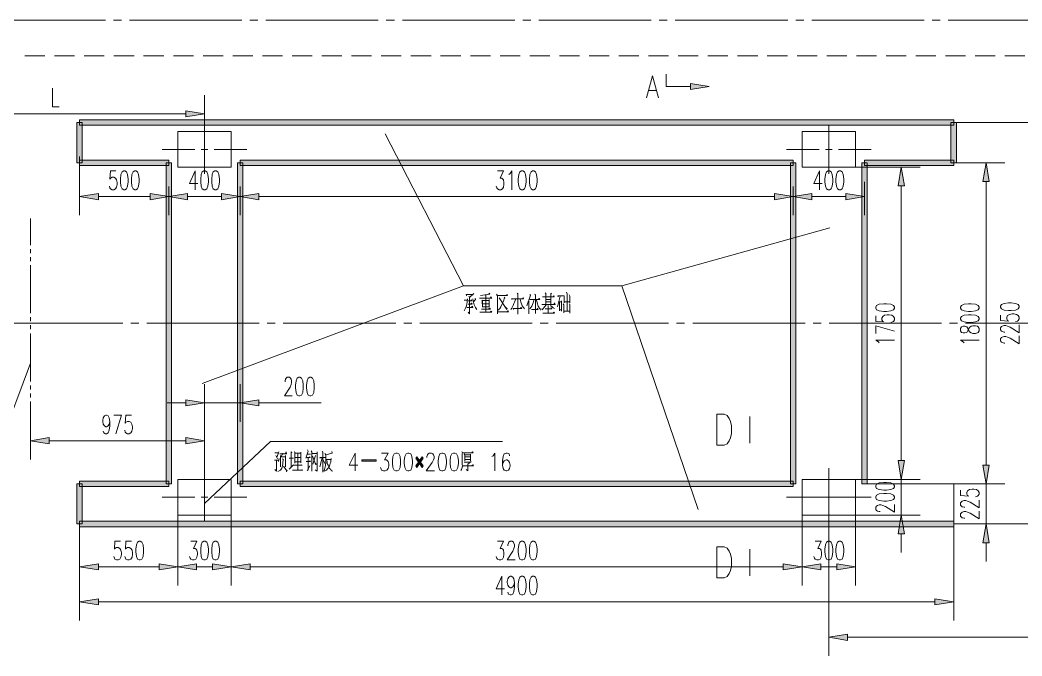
# Model space of a CAD drawing. Header units: millimetres. Extents: x 0 to 414, y 0 to 292.
# Drawn here: x 70.6 to 181.2, y 144.2 to 214.4 of the extents above; entities that cross this region are included whole.
import ezdxf

# ---------------------------------------------------------------- set-up
doc = ezdxf.new("R2010")
doc.units = ezdxf.units.MM

msp = doc.modelspace()

# ---------------------------------------------------------------- hatches: boundary and pattern name
h = msp.add_hatch(color=0)
h.dxf.hatch_style = 2
h.paths.add_polyline_path([(144.617722, 207.394528), (146.685, 207.048806), (144.617722, 206.706611)])
h = msp.add_hatch(color=0)
h.dxf.hatch_style = 2
h.paths.add_polyline_path([(88.892944, 204.37475), (90.960222, 204.032556), (88.892944, 203.686833)])
h = msp.add_hatch(color=0)
h.dxf.hatch_style = 2
h.paths.add_polyline_path([(77.47, 198.631528), (76.880861, 198.631528), (76.880861, 203.062417), (77.47, 203.062417)])
h = msp.add_hatch(color=0)
h.dxf.hatch_style = 2
h.paths.add_polyline_path([(77.173667, 202.766083), (77.173667, 203.35875), (173.679556, 203.35875), (173.679556, 202.766083)])
h = msp.add_hatch(color=0)
h.dxf.hatch_style = 2
h.paths.add_polyline_path([(173.383222, 203.062417), (173.975889, 203.062417), (173.975889, 198.631528), (173.383222, 198.631528)])
h = msp.add_hatch(color=0)
h.dxf.hatch_style = 2
h.paths.add_polyline_path([(77.173667, 198.335194), (77.173667, 198.927861), (87.023222, 198.927861), (87.023222, 198.335194)])
h = msp.add_hatch(color=0)
h.dxf.hatch_style = 2
h.paths.add_polyline_path([(87.319556, 163.180889), (86.726889, 163.180889), (86.726889, 198.631528), (87.319556, 198.631528)])
h = msp.add_hatch(color=0)
h.dxf.hatch_style = 2
h.paths.add_polyline_path([(95.197083, 163.180889), (94.604417, 163.180889), (94.604417, 198.631528), (95.197083, 198.631528)])
h = msp.add_hatch(color=0)
h.dxf.hatch_style = 2
h.paths.add_polyline_path([(94.90075, 198.335194), (94.90075, 198.927861), (155.956, 198.927861), (155.956, 198.335194)])
h = msp.add_hatch(color=0)
h.dxf.hatch_style = 2
h.paths.add_polyline_path([(156.248806, 163.180889), (155.659667, 163.180889), (155.659667, 198.631528), (156.248806, 198.631528)])
h = msp.add_hatch(color=0)
h.dxf.hatch_style = 2
h.paths.add_polyline_path([(164.126333, 163.180889), (163.537194, 163.180889), (163.537194, 198.631528), (164.126333, 198.631528)])
h = msp.add_hatch(color=0)
h.dxf.hatch_style = 2
h.paths.add_polyline_path([(163.833528, 198.335194), (163.833528, 198.927861), (173.679556, 198.927861), (173.679556, 198.335194)])
h = msp.add_hatch(color=0)
h.dxf.hatch_style = 2
h.paths.add_polyline_path([(167.548278, 196.070361), (167.894, 198.137639), (168.239722, 196.070361)])
h = msp.add_hatch(color=0)
h.dxf.hatch_style = 2
h.paths.add_polyline_path([(176.911, 196.56425), (177.253194, 198.631528), (177.598917, 196.56425)])
h = msp.add_hatch(color=0)
h.dxf.hatch_style = 2
h.paths.add_polyline_path([(79.244472, 195.241333), (77.173667, 194.895611), (79.244472, 194.549889)])
h = msp.add_hatch(color=0)
h.dxf.hatch_style = 2
h.paths.add_polyline_path([(84.955944, 195.241333), (87.023222, 194.895611), (84.955944, 194.549889)])
h = msp.add_hatch(color=0)
h.dxf.hatch_style = 2
h.paths.add_polyline_path([(89.0905, 195.241333), (87.023222, 194.895611), (89.0905, 194.549889)])
h = msp.add_hatch(color=0)
h.dxf.hatch_style = 2
h.paths.add_polyline_path([(92.833472, 195.241333), (94.90075, 194.895611), (92.833472, 194.549889)])
h = msp.add_hatch(color=0)
h.dxf.hatch_style = 2
h.paths.add_polyline_path([(96.968028, 195.241333), (94.90075, 194.895611), (96.968028, 194.549889)])
h = msp.add_hatch(color=0)
h.dxf.hatch_style = 2
h.paths.add_polyline_path([(153.885194, 195.241333), (155.956, 194.895611), (153.885194, 194.549889)])
h = msp.add_hatch(color=0)
h.dxf.hatch_style = 2
h.paths.add_polyline_path([(158.023278, 195.241333), (155.956, 194.895611), (158.023278, 194.549889)])
h = msp.add_hatch(color=0)
h.dxf.hatch_style = 2
h.paths.add_polyline_path([(161.762722, 195.241333), (163.833528, 194.895611), (161.762722, 194.549889)])
h = msp.add_hatch(color=0)
h.dxf.hatch_style = 2
h.paths.add_polyline_path([(88.892944, 172.469528), (90.960222, 172.127333), (88.892944, 171.781611)])
h = msp.add_hatch(color=0)
h.dxf.hatch_style = 2
h.paths.add_polyline_path([(96.968028, 172.469528), (94.90075, 172.127333), (96.968028, 171.781611)])
h = msp.add_hatch(color=0)
h.dxf.hatch_style = 2
h.paths.add_polyline_path([(73.825806, 168.289111), (71.758528, 167.943389), (73.825806, 167.601194)])
h = msp.add_hatch(color=0)
h.dxf.hatch_style = 2
h.paths.add_polyline_path([(88.892944, 168.289111), (90.960222, 167.943389), (88.892944, 167.601194)])
h = msp.add_hatch(color=0)
h.dxf.hatch_style = 2
h.paths.add_polyline_path([(114.278833, 165.152917), (114.575167, 165.57625), (114.278833, 165.999583), (114.39525, 166.161861), (114.688056, 165.742056), (114.984389, 166.161861), (115.097278, 165.999583), (114.804472, 165.579778), (115.097278, 165.156444), (114.984389, 164.994167), (114.688056, 165.413972), (114.391722, 164.990639)])
h = msp.add_hatch(color=0)
h.dxf.hatch_style = 2
h.paths.add_polyline_path([(108.316889, 165.83025), (109.911444, 165.83025), (109.911444, 165.685611), (108.316889, 165.685611)])
h = msp.add_hatch(color=0)
h.dxf.hatch_style = 2
h.paths.add_polyline_path([(167.548278, 165.742056), (167.894, 163.67125), (168.239722, 165.742056)])
h = msp.add_hatch(color=0)
h.dxf.hatch_style = 2
h.paths.add_polyline_path([(167.548278, 165.742056), (167.894, 163.67125), (168.239722, 165.742056)])
h = msp.add_hatch(color=0)
h.dxf.hatch_style = 2
h.paths.add_polyline_path([(176.911, 165.248167), (177.253194, 163.180889), (177.598917, 165.248167)])
h = msp.add_hatch(color=0)
h.dxf.hatch_style = 2
h.paths.add_polyline_path([(176.911, 165.248167), (177.253194, 163.180889), (177.598917, 165.248167)])
h = msp.add_hatch(color=0)
h.dxf.hatch_style = 2
h.paths.add_polyline_path([(77.47, 158.75), (76.880861, 158.75), (76.880861, 163.180889), (77.47, 163.180889)])
h = msp.add_hatch(color=0)
h.dxf.hatch_style = 2
h.paths.add_polyline_path([(77.173667, 162.884556), (77.173667, 163.477222), (87.023222, 163.477222), (87.023222, 162.884556)])
h = msp.add_hatch(color=0)
h.dxf.hatch_style = 2
h.paths.add_polyline_path([(94.90075, 162.884556), (94.90075, 163.477222), (155.956, 163.477222), (155.956, 162.884556)])
h = msp.add_hatch(color=0)
h.dxf.hatch_style = 2
h.paths.add_polyline_path([(167.548278, 157.666972), (167.894, 159.73425), (168.239722, 157.666972)])
h = msp.add_hatch(color=0)
h.dxf.hatch_style = 2
h.paths.add_polyline_path([(77.173667, 158.453667), (77.173667, 159.046333), (173.679556, 159.046333), (173.679556, 158.453667)])
h = msp.add_hatch(color=0)
h.dxf.hatch_style = 2
h.paths.add_polyline_path([(176.911, 156.682722), (177.253194, 158.75), (177.598917, 156.682722)])
h = msp.add_hatch(color=0)
h.dxf.hatch_style = 2
h.paths.add_polyline_path([(79.244472, 154.364972), (77.173667, 154.01925), (79.244472, 153.673528)])
h = msp.add_hatch(color=0)
h.dxf.hatch_style = 2
h.paths.add_polyline_path([(85.940194, 154.364972), (88.007472, 154.01925), (85.940194, 153.673528)])
h = msp.add_hatch(color=0)
h.dxf.hatch_style = 2
h.paths.add_polyline_path([(90.07475, 154.364972), (88.007472, 154.01925), (90.07475, 153.673528)])
h = msp.add_hatch(color=0)
h.dxf.hatch_style = 2
h.paths.add_polyline_path([(91.849222, 154.364972), (93.9165, 154.01925), (91.849222, 153.673528)])
h = msp.add_hatch(color=0)
h.dxf.hatch_style = 2
h.paths.add_polyline_path([(95.983778, 154.364972), (93.9165, 154.01925), (95.983778, 153.673528)])
h = msp.add_hatch(color=0)
h.dxf.hatch_style = 2
h.paths.add_polyline_path([(154.869444, 154.364972), (156.94025, 154.01925), (154.869444, 153.673528)])
h = msp.add_hatch(color=0)
h.dxf.hatch_style = 2
h.paths.add_polyline_path([(159.007528, 154.364972), (156.94025, 154.01925), (159.007528, 153.673528)])
h = msp.add_hatch(color=0)
h.dxf.hatch_style = 2
h.paths.add_polyline_path([(160.778472, 154.364972), (162.84575, 154.01925), (160.778472, 153.673528)])
h = msp.add_hatch(color=0)
h.dxf.hatch_style = 2
h.paths.add_polyline_path([(79.244472, 150.498528), (77.173667, 150.156333), (79.244472, 149.810611)])
h = msp.add_hatch(color=0)
h.dxf.hatch_style = 2
h.paths.add_polyline_path([(171.612278, 150.498528), (173.679556, 150.156333), (171.612278, 149.810611)])
h = msp.add_hatch(color=0)
h.dxf.hatch_style = 2
h.paths.add_polyline_path([(161.960278, 146.593278), (159.893, 146.247556), (161.960278, 145.901833)])

# ---------------------------------------------------------------- linework, layer by layer
at = {"color": 0, "lineweight": 0}
for points in [[(67.327639, 214.386583), (80.017056, 214.386583)], [(80.902528, 214.386583), (81.788, 214.386583)], [(82.673472, 214.386583), (95.080667, 214.386583)], [(95.969667, 214.386583), (96.855139, 214.386583)], [(97.740611, 214.386583), (110.147806, 214.386583)], [(111.033278, 214.386583), (111.922278, 214.386583)], [(112.80775, 214.386583), (125.214944, 214.386583)], [(126.100417, 214.386583), (126.989417, 214.386583)], [(127.874889, 214.386583), (140.282083, 214.386583)], [(141.167556, 214.386583), (142.053028, 214.386583)], [(142.942028, 214.386583), (155.349222, 214.386583)], [(156.234694, 214.386583), (157.120167, 214.386583)], [(158.005639, 214.386583), (170.416361, 214.386583)], [(171.301833, 214.386583), (172.187306, 214.386583)], [(173.072778, 214.386583), (185.479972, 214.386583)], [(73.338972, 210.449583), (71.123528, 210.449583)], [(76.619806, 210.449583), (74.404361, 210.449583)], [(79.897111, 210.449583), (77.681667, 210.449583)], [(83.177944, 210.449583), (80.9625, 210.449583)], [(86.45525, 210.449583), (84.239806, 210.449583)], [(89.736083, 210.449583), (87.520639, 210.449583)], [(93.013389, 210.449583), (90.797944, 210.449583)], [(96.294222, 210.449583), (94.078778, 210.449583)], [(99.571528, 210.449583), (97.356083, 210.449583)], [(102.852361, 210.449583), (100.636917, 210.449583)], [(106.133194, 210.449583), (103.914222, 210.449583)], [(109.4105, 210.449583), (107.195056, 210.449583)], [(112.691333, 210.449583), (110.475889, 210.449583)], [(115.968639, 210.449583), (113.753194, 210.449583)], [(119.249472, 210.449583), (117.034028, 210.449583)], [(122.526778, 210.449583), (120.311333, 210.449583)], [(125.807611, 210.449583), (123.592167, 210.449583)], [(129.084917, 210.449583), (126.869472, 210.449583)], [(132.36575, 210.449583), (130.150306, 210.449583)], [(135.643056, 210.449583), (133.427611, 210.449583)], [(138.923889, 210.449583), (136.708444, 210.449583)], [(142.201194, 210.449583), (139.98575, 210.449583)], [(145.482028, 210.449583), (143.266583, 210.449583)], [(148.759333, 210.449583), (146.543889, 210.449583)], [(152.040167, 210.449583), (149.824722, 210.449583)], [(155.321, 210.449583), (153.102028, 210.449583)], [(158.598306, 210.449583), (156.382861, 210.449583)], [(161.879139, 210.449583), (159.663694, 210.449583)], [(165.156444, 210.449583), (162.941, 210.449583)], [(168.437278, 210.449583), (166.221833, 210.449583)], [(171.714583, 210.449583), (169.499139, 210.449583)], [(174.995417, 210.449583), (172.779972, 210.449583)], [(178.272722, 210.449583), (176.057278, 210.449583)], [(181.553556, 210.449583), (179.338111, 210.449583)], [(140.426722, 208.244722), (139.767028, 205.782333)], [(140.426722, 208.244722), (141.082889, 205.782333)], [(141.950722, 207.048806), (141.950722, 208.396417)], [(144.617722, 207.048806), (141.950722, 207.048806)], [(74.189167, 206.858306), (74.189167, 204.791028), (74.919417, 204.791028)], [(90.960222, 202.794306), (90.960222, 206.099833)], [(140.013972, 206.604306), (140.835944, 206.604306)], [(88.892944, 204.032556), (61.517389, 204.032556)], [(90.960222, 197.4215), (90.960222, 202.794306)], [(159.893, 197.4215), (159.893, 202.794306)], [(173.679556, 203.062417), (183.740778, 203.062417)], [(88.007472, 202.078167), (93.9165, 202.078167)], [(88.007472, 198.137639), (88.007472, 202.078167)], [(93.9165, 198.137639), (93.9165, 202.078167)], [(119.552861, 185.035472), (110.920389, 201.817111)], [(156.94025, 202.078167), (162.84575, 202.078167)], [(156.94025, 198.137639), (156.94025, 202.078167)], [(162.84575, 198.137639), (162.84575, 202.078167)], [(77.173667, 199.319444), (77.173667, 192.828333)], [(86.300028, 200.109667), (89.898361, 200.109667)], [(90.607444, 200.109667), (91.316528, 200.109667)], [(92.025611, 200.109667), (95.623944, 200.109667)], [(155.232806, 200.109667), (158.831139, 200.109667)], [(159.540222, 200.109667), (160.249306, 200.109667)], [(160.958389, 200.109667), (164.553194, 200.109667)], [(88.007472, 198.137639), (93.9165, 198.137639)], [(156.94025, 198.137639), (162.84575, 198.137639)], [(162.84575, 198.137639), (169.961278, 198.137639)], [(173.679556, 198.631528), (179.320472, 198.631528)], [(81.18475, 197.721361), (80.577972, 197.721361), (80.518, 196.835889), (80.577972, 196.934667), (80.761417, 197.033444), (80.941333, 197.033444), (81.124778, 196.934667), (81.24825, 196.737111), (81.308222, 196.440778), (81.308222, 196.24675), (81.24825, 195.950417), (81.124778, 195.752861), (80.941333, 195.654083), (80.761417, 195.654083), (80.577972, 195.752861), (80.518, 195.851639), (80.4545, 196.049194)], [(89.926583, 197.721361), (89.319806, 196.345528), (90.229972, 196.345528)], [(89.926583, 197.721361), (89.926583, 195.654083)], [(123.295833, 197.721361), (123.966111, 197.721361), (123.60275, 196.934667), (123.782667, 196.934667), (123.906139, 196.835889), (123.966111, 196.737111), (124.026083, 196.440778), (124.026083, 196.24675), (123.966111, 195.950417), (123.846167, 195.752861), (123.662722, 195.654083), (123.479278, 195.654083), (123.295833, 195.752861), (123.235861, 195.851639), (123.175889, 196.049194)], [(124.576417, 197.329778), (124.696361, 197.428556), (124.879806, 197.721361), (124.879806, 195.654083)], [(158.859361, 197.721361), (158.249056, 196.345528), (159.16275, 196.345528)], [(158.859361, 197.721361), (158.859361, 195.654083)], [(87.023222, 196.0245), (87.023222, 192.828333)], [(94.90075, 196.0245), (94.90075, 192.828333)], [(94.90075, 196.0245), (94.90075, 192.828333)], [(155.956, 196.0245), (155.956, 192.828333)], [(155.956, 196.0245), (155.956, 192.828333)], [(163.833528, 196.511333), (163.833528, 192.828333)], [(167.894, 165.742056), (167.894, 196.070361)], [(177.253194, 196.56425), (177.253194, 165.248167)], [(79.244472, 194.895611), (84.955944, 194.895611)], [(87.023222, 195.460056), (87.023222, 192.828333)], [(89.0905, 194.895611), (92.833472, 194.895611)], [(96.968028, 194.895611), (153.885194, 194.895611)], [(158.023278, 194.895611), (161.762722, 194.895611)], [(71.758528, 192.482611), (71.758528, 189.5475)], [(137.050639, 185.035472), (159.98825, 191.456028)], [(71.758528, 189.103), (71.758528, 188.662028)], [(71.758528, 188.217528), (71.758528, 187.773028)], [(71.758528, 187.332056), (71.758528, 182.012167)], [(119.552861, 185.035472), (90.688583, 174.27575)], [(119.552861, 185.035472), (137.050639, 185.035472)], [(137.050639, 185.035472), (145.471444, 160.365722)], [(119.873889, 183.938333), (119.838611, 184.0865), (120.632361, 184.0865)], [(120.149056, 183.888944), (120.233722, 183.740778), (120.233722, 181.945139), (120.0785, 182.118)], [(120.68175, 184.185278), (120.233722, 183.740778)], [(120.854611, 183.670222), (120.889889, 183.522056), (120.632361, 183.250417)], [(121.320278, 183.670222), (122.699639, 183.670222), (122.611444, 183.839556), (122.544417, 183.740778)], [(122.008194, 184.037111), (122.008194, 182.118), (121.373194, 182.118), (122.682, 182.118), (122.611444, 182.241472), (122.544417, 182.167389)], [(121.422583, 183.963028), (122.456222, 184.135889), (122.389194, 184.234667), (122.353917, 184.111194)], [(123.214694, 184.111194), (123.302889, 183.938333)], [(124.30125, 183.963028), (124.354167, 184.0865), (124.403556, 183.963028), (123.302889, 183.963028), (123.302889, 181.945139), (123.302889, 182.167389), (124.509389, 182.167389), (124.438833, 182.266167), (124.354167, 182.142694)], [(124.043722, 183.790167), (124.128389, 183.694917), (124.093111, 183.740778), (124.008444, 183.447972), (123.906139, 183.201028), (123.800306, 182.978778), (123.680361, 182.731833), (123.560417, 182.537806), (123.369917, 182.34025)], [(123.489861, 183.719611), (124.336528, 182.439028), (124.371806, 182.513111), (124.146028, 182.731833)], [(124.9045, 183.522056), (124.869222, 183.620833), (126.195667, 183.620833), (126.146278, 183.740778), (126.075722, 183.620833)], [(125.472472, 184.234667), (125.610056, 184.111194)], [(125.543028, 184.160583), (125.543028, 181.920444)], [(126.869472, 184.0865), (126.954139, 184.012417), (126.541389, 182.830611)], [(126.887111, 183.522056), (127.973667, 183.522056), (127.92075, 183.645528), (127.832556, 183.54675)], [(127.402167, 184.135889), (127.557389, 184.061806), (127.490361, 184.037111), (127.490361, 181.994528)], [(128.280583, 183.814861), (129.557639, 183.814861), (129.522361, 183.987722), (129.472972, 183.839556)], [(128.559278, 184.259361), (128.696861, 184.111194), (128.643944, 184.209972), (128.643944, 183.003472)], [(129.194278, 184.234667), (129.282472, 184.135889), (129.211917, 184.209972), (129.211917, 183.028167)], [(130.227917, 183.913639), (129.95275, 182.707139)], [(130.005667, 183.814861), (129.988028, 183.938333), (130.520722, 183.938333)], [(130.608917, 183.987722), (130.675944, 183.888944), (130.675944, 183.176333)], [(130.919361, 184.358139), (130.986389, 184.160583), (130.986389, 182.266167)], [(131.229806, 184.037111), (131.279194, 183.913639), (131.279194, 183.151639)], [(119.993833, 183.596139), (119.958556, 183.250417), (119.923278, 183.028167), (119.873889, 182.830611), (119.820972, 182.65775), (119.750417, 182.513111), (119.612833, 182.290861)], [(119.630472, 183.447972), (119.958556, 183.447972)], [(119.940917, 182.633056), (120.597083, 182.633056), (120.544167, 182.805917), (120.441861, 182.707139)], [(120.060861, 183.398583), (120.49125, 183.398583), (120.424222, 183.497361), (120.371306, 183.398583)], [(120.060861, 183.028167), (120.508889, 183.028167), (120.441861, 183.126944), (120.371306, 183.028167)], [(120.597083, 183.596139), (120.614722, 183.398583), (120.646472, 183.250417), (120.68175, 183.077556), (120.734667, 182.929389), (120.801694, 182.805917), (120.889889, 182.633056), (121.027472, 182.439028)], [(121.560167, 182.463722), (122.544417, 182.463722), (122.438583, 182.587194), (122.371556, 182.513111)], [(121.595444, 183.447972), (121.648361, 183.373889), (121.648361, 182.682444), (121.648361, 182.731833), (122.389194, 182.731833), (122.389194, 182.682444), (122.389194, 183.522056), (122.389194, 183.423278), (121.630722, 183.423278), (121.630722, 183.373889), (121.630722, 183.052861), (122.389194, 183.052861)], [(125.352528, 183.596139), (125.267861, 183.423278), (125.197306, 183.250417), (125.12675, 183.077556), (125.042083, 182.88), (124.957417, 182.731833), (124.886861, 182.5625), (124.784556, 182.439028)], [(125.077361, 182.439028), (125.024444, 182.537806), (126.008694, 182.537806), (125.9205, 182.65775), (125.853472, 182.5625)], [(125.765278, 183.620833), (125.835833, 183.447972), (125.885222, 183.250417), (125.955778, 183.052861), (126.040444, 182.830611), (126.163917, 182.65775), (126.3015, 182.488417)], [(126.767167, 183.398583), (126.767167, 181.969833)], [(127.335139, 183.472667), (127.264583, 183.151639), (127.091722, 182.805917), (126.887111, 182.488417)], [(127.059972, 182.414333), (127.818444, 182.414333), (127.73025, 182.587194)], [(127.627944, 183.497361), (127.677333, 183.151639), (127.800806, 182.805917), (127.987778, 182.513111), (128.11125, 182.463722), (128.143, 182.488417), (128.040694, 182.364944)], [(127.73025, 182.5625), (127.663222, 182.414333)], [(128.195917, 182.978778), (129.659944, 182.978778), (129.592917, 183.151639), (129.54, 183.003472)], [(128.696861, 182.954083), (128.248833, 182.389639)], [(128.559278, 182.488417), (129.300111, 182.488417), (129.229556, 182.633056), (129.194278, 182.513111)], [(128.661583, 183.54675), (129.211917, 183.54675)], [(128.679222, 183.275111), (129.229556, 183.275111)], [(128.919111, 182.88), (128.919111, 182.019222)], [(129.144889, 182.978778), (129.211917, 182.830611), (129.331861, 182.731833), (129.455333, 182.608361), (129.610556, 182.537806)], [(130.14325, 183.3245), (130.14325, 182.266167)], [(130.14325, 183.275111), (130.369028, 183.275111)], [(130.383139, 183.373889), (130.383139, 182.241472)], [(130.573639, 183.052861), (130.626556, 182.929389), (130.626556, 182.043917)], [(130.644194, 183.275111), (131.279194, 183.275111)], [(131.247444, 183.052861), (131.296833, 182.954083)], [(131.332111, 182.929389), (131.296833, 182.954083)], [(131.314472, 182.954083), (131.314472, 182.019222)], [(71.758528, 181.571194), (71.758528, 181.126694)], [(128.3335, 182.019222), (129.592917, 182.019222), (129.522361, 182.118), (129.472972, 182.019222)], [(130.160889, 182.389639), (130.383139, 182.389639)], [(130.644194, 182.241472), (131.279194, 182.241472)], [(165.06825, 181.726417), (165.06825, 181.119639), (165.953722, 181.059667), (165.854944, 181.119639), (165.756167, 181.303083), (165.756167, 181.483), (165.854944, 181.666444), (166.0525, 181.789917), (166.348833, 181.849889), (166.546389, 181.849889), (166.839194, 181.789917), (167.03675, 181.666444), (167.135528, 181.483), (167.135528, 181.303083), (167.03675, 181.119639), (166.937972, 181.059667), (166.740417, 180.996167)], [(178.84775, 181.818139), (178.84775, 181.211361), (179.733222, 181.147861), (179.634444, 181.211361), (179.535667, 181.391278), (179.535667, 181.574722), (179.634444, 181.758167), (179.832, 181.878111), (180.128333, 181.941611), (180.322361, 181.941611), (180.618694, 181.878111), (180.81625, 181.758167), (180.915028, 181.574722), (180.915028, 181.391278), (180.81625, 181.211361), (180.717472, 181.147861), (180.519917, 181.087889)], [(69.528972, 180.904444), (81.936167, 180.904444)], [(71.758528, 180.685722), (71.758528, 180.241222)], [(82.821639, 180.904444), (83.710639, 180.904444)], [(84.596111, 180.904444), (97.003306, 180.904444)], [(97.888778, 180.904444), (98.77425, 180.904444)], [(99.66325, 180.904444), (112.070444, 180.904444)], [(112.955917, 180.904444), (113.841389, 180.904444)], [(114.730389, 180.904444), (127.137583, 180.904444)], [(128.023056, 180.904444), (128.908528, 180.904444)], [(129.794, 180.904444), (142.204722, 180.904444)], [(143.090194, 180.904444), (143.975667, 180.904444)], [(144.861139, 180.904444), (157.268333, 180.904444)], [(158.157333, 180.904444), (159.042806, 180.904444)], [(159.928278, 180.904444), (172.335472, 180.904444)], [(165.06825, 180.632806), (167.135528, 180.0225)], [(165.06825, 179.779083), (165.06825, 180.632806)], [(173.220944, 180.904444), (174.109944, 180.904444)], [(174.995417, 180.904444), (187.402611, 180.904444)], [(179.338111, 179.930778), (179.239333, 179.930778), (179.045306, 179.994278), (178.946528, 180.05425), (178.84775, 180.174194), (178.84775, 180.417611), (178.946528, 180.541083), (179.045306, 180.601056), (179.239333, 180.661028), (179.436889, 180.661028), (179.634444, 180.601056), (179.930778, 180.481111), (180.915028, 179.870806), (180.915028, 180.724528)], [(71.758528, 179.796722), (71.758528, 174.480361)], [(179.338111, 178.713694), (179.239333, 178.713694), (179.045306, 178.777194), (178.946528, 178.837167), (178.84775, 178.957111), (178.84775, 179.200528), (178.946528, 179.324), (179.045306, 179.383972), (179.239333, 179.443944), (179.436889, 179.443944), (179.634444, 179.383972), (179.930778, 179.264028), (180.915028, 178.653722), (180.915028, 179.507444)], [(165.463361, 178.745444), (165.364583, 178.868917), (165.06825, 179.048833), (167.135528, 179.048833)], [(174.822556, 178.745444), (174.723778, 178.868917), (174.427444, 179.048833), (176.494722, 179.048833)], [(65.027528, 158.552444), (71.758528, 176.515889)], [(99.85375, 174.459194), (99.85375, 174.557972), (99.91725, 174.755528), (99.977222, 174.854306), (100.097167, 174.953083), (100.340583, 174.953083), (100.464056, 174.854306), (100.524028, 174.755528), (100.584, 174.557972), (100.584, 174.360417), (100.524028, 174.162861), (100.404083, 173.870056), (99.793778, 172.885806), (100.6475, 172.885806)], [(71.758528, 174.035861), (71.758528, 173.594889)], [(90.960222, 170.014194), (90.960222, 174.194611)], [(94.90075, 170.014194), (94.90075, 174.194611)], [(71.758528, 173.150389), (71.758528, 172.709417)], [(71.758528, 172.264917), (71.758528, 169.329806)], [(88.892944, 172.127333), (86.825667, 172.127333)], [(90.960222, 172.127333), (94.90075, 172.127333)], [(96.968028, 172.127333), (103.840139, 172.127333)], [(80.507417, 170.081222), (80.447444, 169.784889), (80.323972, 169.590861), (80.144056, 169.492083), (80.080556, 169.492083), (79.900639, 169.590861), (79.777167, 169.784889), (79.717194, 170.081222), (79.717194, 170.18), (79.777167, 170.476333), (79.900639, 170.673889), (80.080556, 170.772667), (80.144056, 170.772667), (80.323972, 170.673889), (80.447444, 170.476333), (80.507417, 170.081222), (80.507417, 169.590861), (80.447444, 169.096972), (80.323972, 168.800639), (80.144056, 168.701861), (80.020583, 168.701861), (79.837139, 168.800639), (79.777167, 168.998194)], [(80.934278, 170.772667), (81.784472, 170.772667)], [(81.784472, 170.772667), (81.177694, 168.701861)], [(82.881611, 170.772667), (82.271306, 170.772667), (82.211333, 169.883667), (82.271306, 169.982444), (82.45475, 170.081222), (82.638194, 170.081222), (82.821639, 169.982444), (82.941583, 169.784889), (83.001556, 169.492083), (83.001556, 169.294528), (82.941583, 168.998194), (82.821639, 168.800639), (82.638194, 168.701861), (82.45475, 168.701861), (82.271306, 168.800639), (82.211333, 168.899417), (82.151361, 169.096972)], [(147.528139, 170.892611), (147.528139, 167.445972)], [(147.528139, 170.892611), (148.332472, 170.892611), (148.678194, 170.726806), (148.9075, 170.398722), (149.023917, 170.070639), (149.136806, 169.580278), (149.136806, 168.758306), (149.023917, 168.267944), (148.9075, 167.939861), (148.678194, 167.611778), (148.332472, 167.445972), (147.528139, 167.445972)], [(151.168806, 167.668222), (151.168806, 170.599806)], [(71.758528, 169.329806), (71.758528, 165.876111)], [(90.960222, 164.390917), (90.960222, 170.014194)], [(73.825806, 167.943389), (88.892944, 167.943389)], [(90.960222, 161.014833), (98.262722, 167.869306)], [(98.262722, 167.869306), (123.860278, 167.869306)], [(167.894, 165.742056), (167.894, 167.809333)], [(177.253194, 165.248167), (177.253194, 167.315444)], [(98.675472, 165.812611), (99.158778, 165.812611), (99.194056, 165.981944), (99.1235, 165.664444)], [(98.71075, 166.599306), (99.1235, 166.599306), (99.176417, 166.698083), (98.954167, 166.105417), (98.848333, 166.327667), (99.003556, 165.932556)], [(99.264611, 166.500528), (100.019556, 166.500528), (99.987806, 166.698083), (99.899611, 166.549917)], [(99.366917, 165.047083), (99.366917, 166.302972), (99.366917, 166.1795), (99.899611, 166.1795), (99.899611, 166.302972), (99.899611, 165.071778)], [(99.606806, 166.574611), (99.469222, 166.253583)], [(100.315889, 166.031333), (100.795667, 166.031333)], [(100.5205, 166.747472), (100.608694, 166.599306), (100.538139, 166.673389), (100.538139, 165.047083)], [(100.883861, 166.747472), (100.93325, 166.673389), (100.93325, 165.466889), (100.93325, 165.615056), (101.589417, 165.615056), (101.589417, 165.491583), (101.589417, 166.673389), (101.589417, 166.574611), (100.93325, 166.574611), (100.93325, 166.080722), (101.607056, 166.080722), (101.278972, 166.080722), (101.278972, 166.599306), (101.278972, 164.680194), (100.693361, 164.680194), (101.779917, 164.680194), (101.744639, 164.775444), (101.691722, 164.680194)], [(102.347889, 166.920333), (102.414917, 166.772167), (102.13975, 166.006639)], [(102.245583, 166.080722), (102.640694, 166.080722), (102.570139, 166.154806), (102.538389, 166.056028)], [(102.33025, 166.451139), (102.658333, 166.451139)], [(102.400806, 166.056028), (102.400806, 164.704889)], [(102.725361, 166.821556), (102.795917, 166.698083), (102.795917, 164.581417)], [(102.813556, 166.648694), (102.813556, 166.549917), (103.363889, 166.549917)], [(102.866472, 166.253583), (103.243944, 165.294028), (103.279222, 165.343417), (103.191028, 165.466889)], [(103.226306, 166.327667), (102.915861, 165.343417)], [(103.381528, 166.722778), (103.381528, 164.581417), (103.173389, 164.729583)], [(103.9495, 166.056028), (103.691972, 165.071778)], [(103.744889, 166.006639), (103.709611, 166.105417), (104.277583, 166.105417)], [(103.967139, 166.747472), (104.020056, 166.673389), (104.020056, 164.482639)], [(104.36225, 166.40175), (104.36225, 165.4175), (104.3305, 165.318722), (104.312861, 165.19525), (104.295222, 165.071778), (104.259944, 164.923611), (104.210556, 164.775444), (104.14, 164.581417)], [(104.93375, 165.981944), (104.916111, 165.738528), (104.898472, 165.590361), (104.845556, 165.4175), (104.813806, 165.269333), (104.778528, 165.170556), (104.690333, 165.047083), (104.605667, 164.923611), (104.517472, 164.800139), (104.415167, 164.704889), (104.295222, 164.606111), (104.210556, 164.581417)], [(105.018417, 166.747472), (105.071333, 166.574611), (104.36225, 166.40175), (104.242306, 166.549917)], [(107.579583, 166.574611), (106.923417, 165.262278), (107.907667, 165.262278)], [(107.579583, 166.574611), (107.579583, 164.606111)], [(110.518222, 166.574611), (111.237889, 166.574611), (110.846306, 165.823194), (111.040333, 165.823194), (111.174389, 165.731472), (111.237889, 165.636222), (111.304917, 165.354), (111.304917, 165.167028), (111.237889, 164.884806), (111.107361, 164.697833), (110.909806, 164.606111), (110.71225, 164.606111), (110.518222, 164.697833), (110.451194, 164.793083), (110.384167, 164.980056)], [(115.513556, 166.105417), (115.513556, 166.200667), (115.580583, 166.387639), (115.644083, 166.479361), (115.774611, 166.574611), (116.039194, 166.574611), (116.169722, 166.479361), (116.23675, 166.387639), (116.30025, 166.200667), (116.30025, 166.010167), (116.23675, 165.823194), (116.106222, 165.540972), (115.446528, 164.606111), (116.367278, 164.606111)], [(119.415278, 166.549917), (119.415278, 165.565667), (119.415278, 165.318722), (119.432917, 165.170556), (119.397639, 164.997694), (119.327083, 164.775444), (119.277694, 164.6555)], [(119.362361, 166.747472), (119.432917, 166.599306), (120.621778, 166.599306), (120.533583, 166.722778), (120.466556, 166.599306)], [(119.619889, 166.500528), (119.690444, 166.40175), (119.690444, 165.713833)], [(119.708083, 166.377056), (120.293694, 166.377056)], [(119.708083, 166.1795), (120.293694, 166.1795)], [(120.311333, 166.475833), (120.311333, 165.713833)], [(122.685528, 166.200667), (122.816056, 166.292389), (123.013611, 166.574611), (123.013611, 164.606111)], [(124.654028, 166.292389), (124.590528, 166.479361), (124.392972, 166.574611), (124.262444, 166.574611), (124.064889, 166.479361), (123.934361, 166.200667), (123.867333, 165.731472), (123.867333, 165.262278), (123.934361, 164.884806), (124.064889, 164.697833), (124.262444, 164.606111), (124.325944, 164.606111), (124.5235, 164.697833), (124.654028, 164.884806), (124.721056, 165.167028), (124.721056, 165.262278), (124.654028, 165.540972), (124.5235, 165.731472), (124.325944, 165.823194), (124.262444, 165.823194), (124.064889, 165.731472), (123.934361, 165.540972), (123.867333, 165.262278)], [(98.918889, 165.837306), (98.918889, 164.581417), (98.728389, 164.75075)], [(99.522139, 165.932556), (99.695, 165.862), (99.642083, 165.907861), (99.624444, 165.442194), (99.589167, 165.170556), (99.5045, 164.898917), (99.349278, 164.704889), (99.074111, 164.556722)], [(99.677361, 165.145861), (100.037194, 164.630806), (100.072472, 164.680194), (100.019556, 164.507333)], [(100.29825, 164.800139), (100.778028, 165.269333)], [(100.813306, 165.244639), (101.727, 165.244639), (101.659972, 165.294028), (101.624694, 165.219944)], [(102.192667, 165.664444), (102.675972, 165.664444), (102.623056, 165.738528), (102.570139, 165.664444)], [(102.294972, 164.630806), (102.605417, 165.170556)], [(104.037694, 165.907861), (104.259944, 165.4175)], [(104.36225, 165.883167), (104.898472, 165.883167)], [(104.468083, 165.763222), (104.503361, 165.615056), (104.517472, 165.466889), (104.55275, 165.343417), (104.605667, 165.244639), (104.640944, 165.121167), (104.707972, 164.997694), (104.778528, 164.874222), (104.863194, 164.800139), (104.916111, 164.729583), (105.000778, 164.6555), (105.071333, 164.556722)], [(119.60225, 165.19525), (119.552861, 165.121167), (119.499944, 165.170556), (120.653528, 165.170556), (120.5865, 165.294028), (120.498306, 165.19525)], [(119.637528, 165.565667), (120.293694, 165.565667)], [(119.739833, 165.862), (120.311333, 165.862)], [(120.396, 165.664444), (120.036167, 165.343417), (120.036167, 164.606111), (119.863306, 164.75075)], [(159.893, 164.905972), (159.893, 158.326667)], [(90.960222, 164.390917), (90.960222, 159.014583)], [(88.007472, 163.67125), (93.9165, 163.67125)], [(88.007472, 163.67125), (88.007472, 159.73425)], [(93.9165, 163.67125), (93.9165, 159.73425)], [(156.94025, 163.67125), (162.84575, 163.67125)], [(156.94025, 163.67125), (156.94025, 159.73425)], [(162.84575, 163.67125), (162.84575, 159.73425)], [(162.84575, 163.67125), (169.961278, 163.67125)], [(162.84575, 163.67125), (169.961278, 163.67125)], [(163.833528, 163.180889), (173.679556, 163.180889)], [(167.894, 159.73425), (167.894, 163.67125)], [(173.679556, 163.180889), (173.679556, 158.75)], [(173.679556, 163.180889), (179.320472, 163.180889)], [(173.679556, 163.180889), (179.320472, 163.180889)], [(177.253194, 163.180889), (177.253194, 158.75)], [(86.300028, 161.70275), (89.898361, 161.70275)], [(90.607444, 161.70275), (91.316528, 161.70275)], [(92.025611, 161.70275), (95.623944, 161.70275)], [(155.232806, 161.70275), (164.553194, 161.70275)], [(174.427444, 162.485917), (174.427444, 161.879139), (175.312917, 161.815639), (175.214139, 161.879139), (175.118889, 162.059056), (175.118889, 162.2425), (175.214139, 162.425944), (175.411694, 162.545889), (175.708028, 162.609389), (175.905583, 162.609389), (176.201917, 162.545889), (176.395944, 162.425944), (176.494722, 162.2425), (176.494722, 162.059056), (176.395944, 161.879139), (176.297167, 161.815639), (176.103139, 161.755667)], [(165.558611, 160.122306), (165.463361, 160.122306), (165.265806, 160.182278), (165.167028, 160.24225), (165.06825, 160.365722), (165.06825, 160.609139), (165.167028, 160.729083), (165.265806, 160.789056), (165.463361, 160.852556), (165.657389, 160.852556), (165.854944, 160.789056), (166.151278, 160.669111), (167.135528, 160.058806), (167.135528, 160.912528)], [(174.921333, 160.598556), (174.822556, 160.598556), (174.625, 160.662056), (174.526222, 160.722028), (174.427444, 160.841972), (174.427444, 161.085389), (174.526222, 161.208861), (174.625, 161.268833), (174.822556, 161.328806), (175.020111, 161.328806), (175.214139, 161.268833), (175.510472, 161.148889), (176.494722, 160.538583), (176.494722, 161.392306)], [(88.007472, 159.73425), (93.9165, 159.73425)], [(88.007472, 159.73425), (88.007472, 151.951972)], [(88.007472, 159.73425), (88.007472, 151.951972)], [(93.9165, 159.73425), (93.9165, 151.951972)], [(93.9165, 159.73425), (93.9165, 151.951972)], [(156.94025, 159.73425), (162.84575, 159.73425)], [(156.94025, 159.73425), (156.94025, 151.951972)], [(156.94025, 159.73425), (156.94025, 151.951972)], [(159.893, 159.73425), (159.893, 144.180278)], [(162.84575, 159.73425), (162.84575, 151.951972)], [(162.84575, 159.73425), (169.961278, 159.73425)], [(174.921333, 159.381472), (174.822556, 159.381472), (174.625, 159.444972), (174.526222, 159.504944), (174.427444, 159.624889), (174.427444, 159.868306), (174.526222, 159.991778), (174.625, 160.05175), (174.822556, 160.111722), (175.020111, 160.111722), (175.214139, 160.05175), (175.510472, 159.931806), (176.494722, 159.3215), (176.494722, 160.175222)], [(77.173667, 158.75), (77.173667, 151.951972)], [(77.173667, 158.75), (77.173667, 148.085528)], [(173.679556, 158.75), (173.679556, 148.085528)], [(173.679556, 158.75), (183.740778, 158.75)], [(173.679556, 158.75), (179.320472, 158.75)], [(167.894, 157.666972), (167.894, 155.599694)], [(81.678639, 156.845), (81.068333, 156.845), (81.008361, 155.959528), (81.068333, 156.058306), (81.251778, 156.157083), (81.435222, 156.157083), (81.618667, 156.058306), (81.738611, 155.86075), (81.798583, 155.564417), (81.798583, 155.366861), (81.738611, 155.074056), (81.618667, 154.8765), (81.435222, 154.777722), (81.251778, 154.777722), (81.068333, 154.8765), (81.008361, 154.975278), (80.948389, 155.172833)], [(82.895722, 156.845), (82.285417, 156.845), (82.225444, 155.959528), (82.285417, 156.058306), (82.468861, 156.157083), (82.652306, 156.157083), (82.83575, 156.058306), (82.955694, 155.86075), (83.015667, 155.564417), (83.015667, 155.366861), (82.955694, 155.074056), (82.83575, 154.8765), (82.652306, 154.777722), (82.468861, 154.777722), (82.285417, 154.8765), (82.225444, 154.975278), (82.165472, 155.172833)], [(89.43975, 156.845), (90.110028, 156.845), (89.743139, 156.058306), (89.926583, 156.058306), (90.050056, 155.959528), (90.110028, 155.86075), (90.17, 155.564417), (90.17, 155.366861), (90.110028, 155.074056), (89.986556, 154.8765), (89.806639, 154.777722), (89.623194, 154.777722), (89.43975, 154.8765), (89.379778, 154.975278), (89.319806, 155.172833)], [(123.295833, 156.845), (123.966111, 156.845), (123.60275, 156.058306), (123.782667, 156.058306), (123.906139, 155.959528), (123.966111, 155.86075), (124.026083, 155.564417), (124.026083, 155.366861), (123.966111, 155.074056), (123.846167, 154.8765), (123.662722, 154.777722), (123.479278, 154.777722), (123.295833, 154.8765), (123.235861, 154.975278), (123.175889, 155.172833)], [(124.452944, 156.354639), (124.452944, 156.449889), (124.512917, 156.647444), (124.576417, 156.746222), (124.696361, 156.845), (124.939778, 156.845), (125.06325, 156.746222), (125.123222, 156.647444), (125.183194, 156.449889), (125.183194, 156.255861), (125.123222, 156.058306), (124.99975, 155.761972), (124.392972, 154.777722), (125.243167, 154.777722)], [(147.528139, 156.245278), (147.528139, 152.798639)], [(147.528139, 156.245278), (148.332472, 156.245278), (148.678194, 156.079472), (148.9075, 155.751389), (149.023917, 155.423306), (149.136806, 154.929417), (149.136806, 154.110972), (149.023917, 153.617083), (148.9075, 153.289), (148.678194, 152.960917), (148.332472, 152.798639), (147.528139, 152.798639)], [(158.372528, 156.845), (159.042806, 156.845), (158.675917, 156.058306), (158.859361, 156.058306), (158.979306, 155.959528), (159.042806, 155.86075), (159.102778, 155.564417), (159.102778, 155.366861), (159.042806, 155.074056), (158.919333, 154.8765), (158.735889, 154.777722), (158.555972, 154.777722), (158.372528, 154.8765), (158.312556, 154.975278), (158.249056, 155.172833)], [(177.253194, 156.682722), (177.253194, 154.611917)], [(151.168806, 153.017361), (151.168806, 155.952472)], [(79.244472, 154.01925), (85.940194, 154.01925)], [(90.07475, 154.01925), (91.849222, 154.01925)], [(95.983778, 154.01925), (154.869444, 154.01925)], [(159.007528, 154.01925), (160.778472, 154.01925)], [(123.782667, 152.982083), (123.175889, 151.602722), (124.089583, 151.602722)], [(123.782667, 152.982083), (123.782667, 150.911278)], [(125.183194, 152.290639), (125.123222, 151.997833), (124.99975, 151.800278), (124.819833, 151.7015), (124.756333, 151.7015), (124.576417, 151.800278), (124.452944, 151.997833), (124.392972, 152.290639), (124.392972, 152.389417), (124.452944, 152.68575), (124.576417, 152.883306), (124.756333, 152.982083), (124.819833, 152.982083), (124.99975, 152.883306), (125.123222, 152.68575), (125.183194, 152.290639), (125.183194, 151.800278), (125.123222, 151.306389), (124.99975, 151.010056), (124.819833, 150.911278), (124.696361, 150.911278), (124.512917, 151.010056), (124.452944, 151.207611)], [(79.244472, 150.156333), (171.612278, 150.156333)], [(161.960278, 146.247556), (230.205139, 146.247556)]]:
    msp.add_lwpolyline(points, dxfattribs=at)
for points in [[(144.617722, 207.394528), (146.685, 207.048806), (144.617722, 206.706611)], [(88.892944, 204.37475), (90.960222, 204.032556), (88.892944, 203.686833)], [(77.47, 198.631528), (76.880861, 198.631528), (76.880861, 203.062417), (77.47, 203.062417)], [(77.173667, 202.766083), (77.173667, 203.35875), (173.679556, 203.35875), (173.679556, 202.766083)], [(173.383222, 203.062417), (173.975889, 203.062417), (173.975889, 198.631528), (173.383222, 198.631528)], [(77.173667, 198.335194), (77.173667, 198.927861), (87.023222, 198.927861), (87.023222, 198.335194)], [(87.319556, 163.180889), (86.726889, 163.180889), (86.726889, 198.631528), (87.319556, 198.631528)], [(95.197083, 163.180889), (94.604417, 163.180889), (94.604417, 198.631528), (95.197083, 198.631528)], [(94.90075, 198.335194), (94.90075, 198.927861), (155.956, 198.927861), (155.956, 198.335194)], [(156.248806, 163.180889), (155.659667, 163.180889), (155.659667, 198.631528), (156.248806, 198.631528)], [(164.126333, 163.180889), (163.537194, 163.180889), (163.537194, 198.631528), (164.126333, 198.631528)], [(163.833528, 198.335194), (163.833528, 198.927861), (173.679556, 198.927861), (173.679556, 198.335194)], [(167.548278, 196.070361), (167.894, 198.137639), (168.239722, 196.070361)], [(176.911, 196.56425), (177.253194, 198.631528), (177.598917, 196.56425)], [(82.038472, 197.721361), (81.855028, 197.622583), (81.735083, 197.329778), (81.671583, 196.835889), (81.671583, 196.539556), (81.735083, 196.049194), (81.855028, 195.752861), (82.038472, 195.654083), (82.158417, 195.654083), (82.341861, 195.752861), (82.465333, 196.049194), (82.525306, 196.539556), (82.525306, 196.835889), (82.465333, 197.329778), (82.341861, 197.622583), (82.158417, 197.721361)], [(83.255556, 197.721361), (83.072111, 197.622583), (82.952167, 197.329778), (82.888667, 196.835889), (82.888667, 196.539556), (82.952167, 196.049194), (83.072111, 195.752861), (83.255556, 195.654083), (83.3755, 195.654083), (83.558944, 195.752861), (83.682417, 196.049194), (83.742389, 196.539556), (83.742389, 196.835889), (83.682417, 197.329778), (83.558944, 197.622583), (83.3755, 197.721361)], [(90.90025, 197.721361), (90.716806, 197.622583), (90.596861, 197.329778), (90.536889, 196.835889), (90.536889, 196.539556), (90.596861, 196.049194), (90.716806, 195.752861), (90.90025, 195.654083), (91.023722, 195.654083), (91.203639, 195.752861), (91.327111, 196.049194), (91.387083, 196.539556), (91.387083, 196.835889), (91.327111, 197.329778), (91.203639, 197.622583), (91.023722, 197.721361)], [(92.117333, 197.721361), (91.933889, 197.622583), (91.813944, 197.329778), (91.753972, 196.835889), (91.753972, 196.539556), (91.813944, 196.049194), (91.933889, 195.752861), (92.117333, 195.654083), (92.240806, 195.654083), (92.420722, 195.752861), (92.544194, 196.049194), (92.604167, 196.539556), (92.604167, 196.835889), (92.544194, 197.329778), (92.420722, 197.622583), (92.240806, 197.721361)], [(125.973417, 197.721361), (125.7935, 197.622583), (125.670028, 197.329778), (125.610056, 196.835889), (125.610056, 196.539556), (125.670028, 196.049194), (125.7935, 195.752861), (125.973417, 195.654083), (126.096889, 195.654083), (126.280333, 195.752861), (126.400278, 196.049194), (126.46025, 196.539556), (126.46025, 196.835889), (126.400278, 197.329778), (126.280333, 197.622583), (126.096889, 197.721361)], [(127.1905, 197.721361), (127.010583, 197.622583), (126.887111, 197.329778), (126.827139, 196.835889), (126.827139, 196.539556), (126.887111, 196.049194), (127.010583, 195.752861), (127.1905, 195.654083), (127.313972, 195.654083), (127.497417, 195.752861), (127.617361, 196.049194), (127.677333, 196.539556), (127.677333, 196.835889), (127.617361, 197.329778), (127.497417, 197.622583), (127.313972, 197.721361)], [(159.833028, 197.721361), (159.649583, 197.622583), (159.529639, 197.329778), (159.466139, 196.835889), (159.466139, 196.539556), (159.529639, 196.049194), (159.649583, 195.752861), (159.833028, 195.654083), (159.952972, 195.654083), (160.136417, 195.752861), (160.259889, 196.049194), (160.319861, 196.539556), (160.319861, 196.835889), (160.259889, 197.329778), (160.136417, 197.622583), (159.952972, 197.721361)], [(161.050111, 197.721361), (160.866667, 197.622583), (160.746722, 197.329778), (160.683222, 196.835889), (160.683222, 196.539556), (160.746722, 196.049194), (160.866667, 195.752861), (161.050111, 195.654083), (161.170056, 195.654083), (161.3535, 195.752861), (161.476972, 196.049194), (161.536944, 196.539556), (161.536944, 196.835889), (161.476972, 197.329778), (161.3535, 197.622583), (161.170056, 197.721361)], [(79.244472, 195.241333), (77.173667, 194.895611), (79.244472, 194.549889)], [(84.955944, 195.241333), (87.023222, 194.895611), (84.955944, 194.549889)], [(89.0905, 195.241333), (87.023222, 194.895611), (89.0905, 194.549889)], [(92.833472, 195.241333), (94.90075, 194.895611), (92.833472, 194.549889)], [(96.968028, 195.241333), (94.90075, 194.895611), (96.968028, 194.549889)], [(153.885194, 195.241333), (155.956, 194.895611), (153.885194, 194.549889)], [(158.023278, 195.241333), (155.956, 194.895611), (158.023278, 194.549889)], [(161.762722, 195.241333), (163.833528, 194.895611), (161.762722, 194.549889)], [(165.06825, 182.580139), (165.167028, 182.396694), (165.463361, 182.27675), (165.953722, 182.21325), (166.250056, 182.21325), (166.740417, 182.27675), (167.03675, 182.396694), (167.135528, 182.580139), (167.135528, 182.700083), (167.03675, 182.883528), (166.740417, 183.007), (166.250056, 183.066972), (165.953722, 183.066972), (165.463361, 183.007), (165.167028, 182.883528), (165.06825, 182.700083)], [(174.427444, 182.580139), (174.526222, 182.396694), (174.822556, 182.27675), (175.312917, 182.21325), (175.60925, 182.21325), (176.103139, 182.27675), (176.395944, 182.396694), (176.494722, 182.580139), (176.494722, 182.700083), (176.395944, 182.883528), (176.103139, 183.007), (175.60925, 183.066972), (175.312917, 183.066972), (174.822556, 183.007), (174.526222, 182.883528), (174.427444, 182.700083)], [(178.84775, 182.671861), (178.946528, 182.488417), (179.239333, 182.364944), (179.733222, 182.304972), (180.029556, 182.304972), (180.519917, 182.364944), (180.81625, 182.488417), (180.915028, 182.671861), (180.915028, 182.791806), (180.81625, 182.97525), (180.519917, 183.095194), (180.029556, 183.158694), (179.733222, 183.158694), (179.239333, 183.095194), (178.946528, 182.97525), (178.84775, 182.791806)], [(174.427444, 181.363056), (174.526222, 181.179611), (174.822556, 181.059667), (175.312917, 180.996167), (175.60925, 180.996167), (176.103139, 181.059667), (176.395944, 181.179611), (176.494722, 181.363056), (176.494722, 181.483), (176.395944, 181.666444), (176.103139, 181.789917), (175.60925, 181.849889), (175.312917, 181.849889), (174.822556, 181.789917), (174.526222, 181.666444), (174.427444, 181.483)], [(174.427444, 180.086), (174.526222, 179.902556), (174.723778, 179.842583), (174.921333, 179.842583), (175.118889, 179.902556), (175.214139, 180.0225), (175.312917, 180.265917), (175.411694, 180.449361), (175.60925, 180.572833), (175.806806, 180.632806), (176.103139, 180.632806), (176.297167, 180.572833), (176.395944, 180.509333), (176.494722, 180.329417), (176.494722, 180.086), (176.395944, 179.902556), (176.297167, 179.842583), (176.103139, 179.779083), (175.806806, 179.779083), (175.60925, 179.842583), (175.411694, 179.962528), (175.312917, 180.145972), (175.214139, 180.389389), (175.118889, 180.509333), (174.921333, 180.572833), (174.723778, 180.572833), (174.526222, 180.509333), (174.427444, 180.329417)], [(101.37775, 174.953083), (101.194306, 174.854306), (101.070833, 174.557972), (101.010861, 174.067611), (101.010861, 173.771278), (101.070833, 173.277389), (101.194306, 172.981056), (101.37775, 172.885806), (101.497694, 172.885806), (101.681139, 172.981056), (101.801083, 173.277389), (101.864583, 173.771278), (101.864583, 174.067611), (101.801083, 174.557972), (101.681139, 174.854306), (101.497694, 174.953083)], [(102.594833, 174.953083), (102.411389, 174.854306), (102.287917, 174.557972), (102.227944, 174.067611), (102.227944, 173.771278), (102.287917, 173.277389), (102.411389, 172.981056), (102.594833, 172.885806), (102.714778, 172.885806), (102.898222, 172.981056), (103.018167, 173.277389), (103.081667, 173.771278), (103.081667, 174.067611), (103.018167, 174.557972), (102.898222, 174.854306), (102.714778, 174.953083)], [(88.892944, 172.469528), (90.960222, 172.127333), (88.892944, 171.781611)], [(96.968028, 172.469528), (94.90075, 172.127333), (96.968028, 171.781611)], [(73.825806, 168.289111), (71.758528, 167.943389), (73.825806, 167.601194)], [(88.892944, 168.289111), (90.960222, 167.943389), (88.892944, 167.601194)], [(112.091611, 166.574611), (111.894056, 166.479361), (111.763528, 166.200667), (111.700028, 165.731472), (111.700028, 165.44925), (111.763528, 164.980056), (111.894056, 164.697833), (112.091611, 164.606111), (112.222139, 164.606111), (112.419694, 164.697833), (112.550222, 164.980056), (112.61725, 165.44925), (112.61725, 165.731472), (112.550222, 166.200667), (112.419694, 166.479361), (112.222139, 166.574611)], [(113.403944, 166.574611), (113.209917, 166.479361), (113.075861, 166.200667), (113.012361, 165.731472), (113.012361, 165.44925), (113.075861, 164.980056), (113.209917, 164.697833), (113.403944, 164.606111), (113.538, 164.606111), (113.732028, 164.697833), (113.866083, 164.980056), (113.929583, 165.44925), (113.929583, 165.731472), (113.866083, 166.200667), (113.732028, 166.479361), (113.538, 166.574611)], [(114.278833, 165.152917), (114.575167, 165.57625), (114.278833, 165.999583), (114.39525, 166.161861), (114.688056, 165.742056), (114.984389, 166.161861), (115.097278, 165.999583), (114.804472, 165.579778), (115.097278, 165.156444), (114.984389, 164.994167), (114.688056, 165.413972), (114.391722, 164.990639)], [(117.153972, 166.574611), (116.956417, 166.479361), (116.825889, 166.200667), (116.762389, 165.731472), (116.762389, 165.44925), (116.825889, 164.980056), (116.956417, 164.697833), (117.153972, 164.606111), (117.288028, 164.606111), (117.482056, 164.697833), (117.616111, 164.980056), (117.679611, 165.44925), (117.679611, 165.731472), (117.616111, 166.200667), (117.482056, 166.479361), (117.288028, 166.574611)], [(118.466306, 166.574611), (118.272278, 166.479361), (118.138222, 166.200667), (118.074722, 165.731472), (118.074722, 165.44925), (118.138222, 164.980056), (118.272278, 164.697833), (118.466306, 164.606111), (118.600361, 164.606111), (118.797917, 164.697833), (118.928444, 164.980056), (118.991944, 165.44925), (118.991944, 165.731472), (118.928444, 166.200667), (118.797917, 166.479361), (118.600361, 166.574611)], [(108.316889, 165.83025), (109.911444, 165.83025), (109.911444, 165.685611), (108.316889, 165.685611)], [(167.548278, 165.742056), (167.894, 163.67125), (168.239722, 165.742056)], [(167.548278, 165.742056), (167.894, 163.67125), (168.239722, 165.742056)], [(176.911, 165.248167), (177.253194, 163.180889), (177.598917, 165.248167)], [(176.911, 165.248167), (177.253194, 163.180889), (177.598917, 165.248167)], [(77.47, 158.75), (76.880861, 158.75), (76.880861, 163.180889), (77.47, 163.180889)], [(77.173667, 162.884556), (77.173667, 163.477222), (87.023222, 163.477222), (87.023222, 162.884556)], [(94.90075, 162.884556), (94.90075, 163.477222), (155.956, 163.477222), (155.956, 162.884556)], [(165.06825, 162.859861), (165.167028, 162.676417), (165.463361, 162.556472), (165.953722, 162.492972), (166.250056, 162.492972), (166.740417, 162.556472), (167.03675, 162.676417), (167.135528, 162.859861), (167.135528, 162.979806), (167.03675, 163.16325), (166.740417, 163.286722), (166.250056, 163.346694), (165.953722, 163.346694), (165.463361, 163.286722), (165.167028, 163.16325), (165.06825, 162.979806)], [(165.06825, 161.642778), (165.167028, 161.459333), (165.463361, 161.339389), (165.953722, 161.275889), (166.250056, 161.275889), (166.740417, 161.339389), (167.03675, 161.459333), (167.135528, 161.642778), (167.135528, 161.762722), (167.03675, 161.946167), (166.740417, 162.069639), (166.250056, 162.129611), (165.953722, 162.129611), (165.463361, 162.069639), (165.167028, 161.946167), (165.06825, 161.762722)], [(167.548278, 157.666972), (167.894, 159.73425), (168.239722, 157.666972)], [(77.173667, 158.453667), (77.173667, 159.046333), (173.679556, 159.046333), (173.679556, 158.453667)], [(176.911, 156.682722), (177.253194, 158.75), (177.598917, 156.682722)], [(83.745917, 156.845), (83.566, 156.746222), (83.442528, 156.449889), (83.382556, 155.959528), (83.382556, 155.663194), (83.442528, 155.172833), (83.566, 154.8765), (83.745917, 154.777722), (83.869389, 154.777722), (84.052833, 154.8765), (84.172778, 155.172833), (84.23275, 155.663194), (84.23275, 155.959528), (84.172778, 156.449889), (84.052833, 156.746222), (83.869389, 156.845)], [(90.90025, 156.845), (90.716806, 156.746222), (90.596861, 156.449889), (90.536889, 155.959528), (90.536889, 155.663194), (90.596861, 155.172833), (90.716806, 154.8765), (90.90025, 154.777722), (91.023722, 154.777722), (91.203639, 154.8765), (91.327111, 155.172833), (91.387083, 155.663194), (91.387083, 155.959528), (91.327111, 156.449889), (91.203639, 156.746222), (91.023722, 156.845)], [(92.117333, 156.845), (91.933889, 156.746222), (91.813944, 156.449889), (91.753972, 155.959528), (91.753972, 155.663194), (91.813944, 155.172833), (91.933889, 154.8765), (92.117333, 154.777722), (92.240806, 154.777722), (92.420722, 154.8765), (92.544194, 155.172833), (92.604167, 155.663194), (92.604167, 155.959528), (92.544194, 156.449889), (92.420722, 156.746222), (92.240806, 156.845)], [(125.973417, 156.845), (125.7935, 156.746222), (125.670028, 156.449889), (125.610056, 155.959528), (125.610056, 155.663194), (125.670028, 155.172833), (125.7935, 154.8765), (125.973417, 154.777722), (126.096889, 154.777722), (126.280333, 154.8765), (126.400278, 155.172833), (126.46025, 155.663194), (126.46025, 155.959528), (126.400278, 156.449889), (126.280333, 156.746222), (126.096889, 156.845)], [(127.1905, 156.845), (127.010583, 156.746222), (126.887111, 156.449889), (126.827139, 155.959528), (126.827139, 155.663194), (126.887111, 155.172833), (127.010583, 154.8765), (127.1905, 154.777722), (127.313972, 154.777722), (127.497417, 154.8765), (127.617361, 155.172833), (127.677333, 155.663194), (127.677333, 155.959528), (127.617361, 156.449889), (127.497417, 156.746222), (127.313972, 156.845)], [(159.833028, 156.845), (159.649583, 156.746222), (159.529639, 156.449889), (159.466139, 155.959528), (159.466139, 155.663194), (159.529639, 155.172833), (159.649583, 154.8765), (159.833028, 154.777722), (159.952972, 154.777722), (160.136417, 154.8765), (160.259889, 155.172833), (160.319861, 155.663194), (160.319861, 155.959528), (160.259889, 156.449889), (160.136417, 156.746222), (159.952972, 156.845)], [(161.050111, 156.845), (160.866667, 156.746222), (160.746722, 156.449889), (160.683222, 155.959528), (160.683222, 155.663194), (160.746722, 155.172833), (160.866667, 154.8765), (161.050111, 154.777722), (161.170056, 154.777722), (161.3535, 154.8765), (161.476972, 155.172833), (161.536944, 155.663194), (161.536944, 155.959528), (161.476972, 156.449889), (161.3535, 156.746222), (161.170056, 156.845)], [(79.244472, 154.364972), (77.173667, 154.01925), (79.244472, 153.673528)], [(85.940194, 154.364972), (88.007472, 154.01925), (85.940194, 153.673528)], [(90.07475, 154.364972), (88.007472, 154.01925), (90.07475, 153.673528)], [(91.849222, 154.364972), (93.9165, 154.01925), (91.849222, 153.673528)], [(95.983778, 154.364972), (93.9165, 154.01925), (95.983778, 153.673528)], [(154.869444, 154.364972), (156.94025, 154.01925), (154.869444, 153.673528)], [(159.007528, 154.364972), (156.94025, 154.01925), (159.007528, 153.673528)], [(160.778472, 154.364972), (162.84575, 154.01925), (160.778472, 153.673528)], [(125.973417, 152.982083), (125.7935, 152.883306), (125.670028, 152.586972), (125.610056, 152.093083), (125.610056, 151.800278), (125.670028, 151.306389), (125.7935, 151.010056), (125.973417, 150.911278), (126.096889, 150.911278), (126.280333, 151.010056), (126.400278, 151.306389), (126.46025, 151.800278), (126.46025, 152.093083), (126.400278, 152.586972), (126.280333, 152.883306), (126.096889, 152.982083)], [(127.1905, 152.982083), (127.010583, 152.883306), (126.887111, 152.586972), (126.827139, 152.093083), (126.827139, 151.800278), (126.887111, 151.306389), (127.010583, 151.010056), (127.1905, 150.911278), (127.313972, 150.911278), (127.497417, 151.010056), (127.617361, 151.306389), (127.677333, 151.800278), (127.677333, 152.093083), (127.617361, 152.586972), (127.497417, 152.883306), (127.313972, 152.982083)], [(79.244472, 150.498528), (77.173667, 150.156333), (79.244472, 149.810611)], [(171.612278, 150.498528), (173.679556, 150.156333), (171.612278, 149.810611)], [(161.960278, 146.593278), (159.893, 146.247556), (161.960278, 145.901833)]]:
    msp.add_lwpolyline(points, close=True, dxfattribs=at)

doc.saveas('drawing.dxf')
